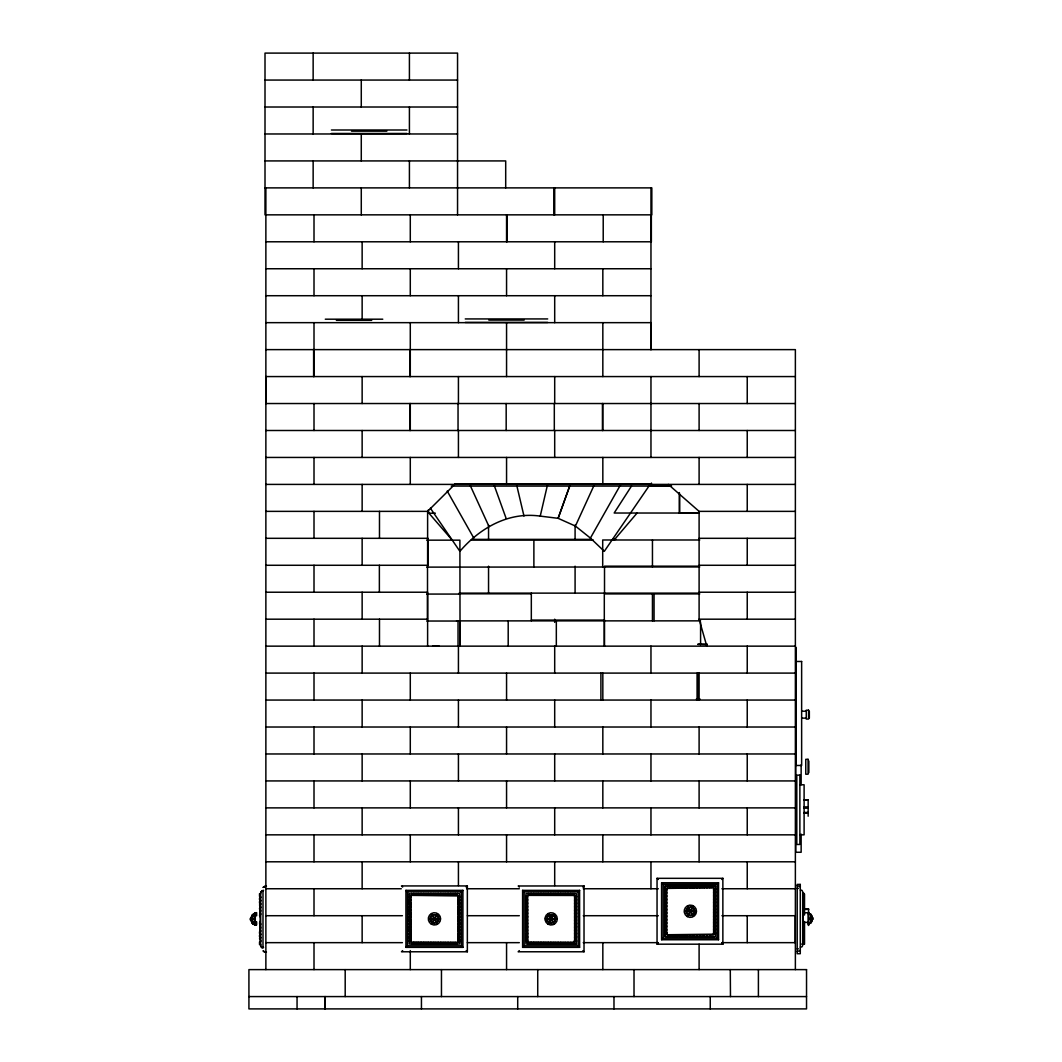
<?xml version="1.0" encoding="UTF-8"?>
<svg xmlns="http://www.w3.org/2000/svg" width="1062" height="1062" viewBox="0 0 1062 1062"><rect width="100%" height="100%" fill="white"/><g stroke="black" fill="none" stroke-linecap="round" stroke-linejoin="round"><path stroke-width="1.5" d="M665.011 886.066L665.011 936.445M713.637 934.122C718.602 934.706 712.96 929.569 713.584 934.175M664.759 898.625C667.334 896.461 667.547 902.355 664.785 900.43M664.759 908.74C667.255 906.55 667.626 912.391 664.785 910.532M664.759 918.842C667.255 916.665 667.626 922.506 664.785 920.648M457.908 941.715L457.934 939.79L459.859 939.79L459.859 941.715L457.31 942.326L457.31 944.264M261.066 892.199L261.836 890.872M457.895 941.768L457.921 896.129C456.925 900.164 463.072 895.638 457.895 895.93M713.584 888.336L713.027 885.841M430.375 508.194L459.899 551.324C479.944 527.933 508.605 511.579 540.239 516.119L547.726 483.847M664.772 888.429L712.881 887.766M664.772 891.788C667.44 889.837 667.48 895.558 664.785 893.686M664.772 901.903C667.44 899.952 667.48 905.66 664.785 903.789M664.772 905.275C667.44 903.311 667.48 909.032 664.785 907.16M664.772 912.006C667.44 910.054 667.48 915.763 664.785 913.904M664.772 915.378C667.44 913.426 667.48 919.134 664.785 917.276M664.772 922.121C667.52 920.183 667.387 925.945 664.785 924.006M664.772 925.493C667.44 923.528 667.48 929.25 664.785 927.378M664.772 932.224L666.71 932.197L667.44 934.746L713.637 934.175M263.044 887.381L265.898 885.841M263.429 887.381L266.456 886.239M262.102 891.403L263.588 890.261M264.411 886.982L264.81 886.292M715.443 936.286L715.443 886.226M800.323 950.384L797.296 951.525M454.709 483.94L650.435 483.94L604.305 551.324L590.406 538.076L575.418 526.062L594.693 483.94M811.036 921.272L810.996 919.997L810.996 921.351M590.406 538.076L621.018 483.94M631.492 486.077L614.155 513.026L699.154 513.026M251.867 915.656L252.822 914.369M253.207 914.369L252.252 915.656M253.021 914.621L252.371 915.006M254.057 914.077A7.899 6.452 61.2 0 0 252.637 914.966L252.318 915.285A6.837 6.478 80.8 0 0 251.362 916.957L251.362 917.09A6.837 3.544 -21.6 0 1 252.318 915.895L252.637 915.55A7.899 5.137 -41.7 0 1 254.057 914.077L253.406 915.006M811.501 922.095L810.545 923.382M718.523 882.814L661.586 882.761L661.586 939.751L718.562 939.751L718.536 882.761L717.076 884.301L717.076 938.211L718.523 939.697M721.828 879.469L722.917 878.327L657.046 878.327L657.046 944.184L722.917 944.184L721.828 943.043M260.748 897.735L259.526 898.226L259.526 899.66L260.748 900.151M260.748 901.107L259.526 901.585L259.526 903.032L260.748 903.51M260.748 904.479L259.526 904.957L260.482 907.373L259.778 908.302M260.748 907.851L259.526 908.329L260.004 911.568M260.748 911.223L259.778 911.661M260.748 914.581L259.778 915.032M260.748 924.697L259.911 925.175M260.748 928.069L259.911 928.546M260.748 931.44L259.526 931.918L259.526 933.365L260.748 933.843M260.748 934.799L259.526 935.29L259.526 936.724L260.748 937.215M260.748 938.171L259.526 938.649L260.482 941.065L259.778 941.994M260.748 941.543L259.526 942.021L259.526 944.569L260.748 944.569M574.223 942.246C573.812 937.6 579.467 941.954 574.608 941.569L574.608 896.129C574.051 900.231 579.613 895.465 574.223 895.465M715.483 936.286L714.766 936.671M810.731 922.201L811.036 921.856A6.837 3.544 -21.6 0 0 812.005 920.661L812.005 920.794A6.837 6.478 80.8 0 1 811.049 922.466L810.731 922.785A7.899 6.452 61.2 0 1 809.297 923.674A7.899 5.137 -41.7 0 0 810.731 922.201L810.399 922.599M614.155 539.987L637.094 513.026M462.926 890.354L461.386 891.894L461.386 945.804L462.926 947.357L405.923 947.357L405.923 890.354L462.926 890.354L462.926 947.357M466.205 887.075L467.346 885.934L401.489 885.934L402.644 887.075M579.56 890.407L522.61 890.354L522.61 947.357L579.613 947.357L579.6 890.354L578.073 891.894L578.073 945.804L579.56 947.304M519.318 887.075L518.229 885.987L584.02 885.934L582.892 887.075M461.386 945.804L407.476 945.804L405.936 947.357M578.073 945.804L524.163 945.804L522.61 947.357M402.644 950.636L401.489 951.778L467.346 951.778L467.346 885.934M519.318 950.636L518.176 951.778L584.02 951.778L584.02 885.934M717.076 938.211L663.206 938.211L661.679 939.697M265.872 511.366L427.614 511.366L454.748 484.405M658.294 943.043L657.166 944.131M252.703 915.895L253.021 915.55A7.899 5.137 -41.7 0 1 253.353 915.165M810.996 915.842L810.996 917.196L811.036 915.922M260.004 914.94L260.163 911.661M576.148 944.171L576.321 893.66L525.929 893.66L525.929 944.038L575.962 944.237M664.971 886.066L714.806 885.841M262.208 890.713L260.681 892.199L260.681 946.123L261.451 947.45L263.376 947.662M259.778 898.186L260.482 897.257L259.778 896.328M259.778 901.558L260.482 900.629L259.778 899.7M259.778 904.93L260.482 904.001L259.778 903.072M259.778 931.878L260.004 930.113M259.778 935.25L260.482 934.321L259.778 933.392M259.778 938.622L260.482 937.693L259.778 936.764M574.237 942.246L573.984 944.264M667.348 887.779L667.334 885.841M457.908 895.93L411.711 895.359L410.941 896.129L411.18 942.113L457.178 942.339M574.237 895.465L528.398 895.359L527.628 896.129L527.867 942.113L573.865 942.339M261.823 890.713L262.606 890.66M260.163 915.032L259.526 915.072C260.469 918.139 260.469 920.183 259.526 923.25L260.163 923.29M411.711 895.359L411.578 893.434M528.398 895.359L528.265 893.434M712.881 934.746L713.027 936.671M265.009 80.062L457.549 80.062M265.009 107.01L457.549 107.01M331.41 130.002L406.945 130.002M351.522 131.157L386.833 131.157M331.41 133.467L406.945 133.467M265.009 133.971L457.549 133.971M265.009 160.92L505.698 160.92L505.698 187.881M265.009 187.881L651.829 187.881L651.829 214.843M265.872 241.791L651.351 241.791L651.351 214.843L265.009 214.843L265.009 53.1L457.549 53.1L457.549 214.843M265.872 268.752L650.966 268.752M265.872 295.714L650.966 295.714M465.249 318.932L547.7 318.932M325.291 319.197L382.771 319.197M488.825 320.087L524.137 320.087M336.375 320.352L371.687 320.352M465.249 322.41L547.7 322.41M265.872 322.662L650.966 322.662L650.966 349.624L650.966 187.881M265.872 349.624L795.372 349.624L795.372 969.619M795.372 376.572L265.872 376.572L265.872 403.533L795.372 403.533M265.872 430.495L795.372 430.495M265.872 457.443L795.372 457.443M265.872 484.405L795.372 484.405M451.257 486.077L671.596 486.077M671.025 486.223L651.444 486.223L651.444 483.051M668.29 484.405L699.101 511.366L795.372 511.366M428.836 513.212L435.367 513.212M698.889 513.185L679.361 513.185L679.361 492.569M265.872 538.315L427.614 538.315M699.101 538.315L795.372 538.315M472.218 539.377L591.415 539.377M612.641 539.377L615.907 539.377M471.276 540.014L593.207 540.014M699.765 539.987L602.698 539.987L602.698 566.949M426.725 540.16L459.899 540.16L460.045 646.134M265.872 565.276L427.614 565.276L427.614 511.366M699.101 565.276L795.372 565.276M699.154 566.179L604.517 566.179L604.517 593.127M426.725 567.121L699.765 566.949M265.872 592.224L427.614 592.224L427.614 646.147M699.101 592.224L795.372 592.224M459.156 593.127L699.154 593.127M459.049 593.804L531.319 593.804M699.765 593.897L604.305 593.897L604.305 646.227M426.725 594.07L459.899 594.07M265.872 619.186L427.614 619.186M699.101 511.366L699.101 619.186L795.372 619.186M531.319 620.089L604.636 620.089M456.541 620.885L700.588 620.858M426.725 621.031L459.899 621.031M707.358 644.302L697.734 644.302L707.358 644.515M265.872 646.147L795.372 646.147M265.872 673.096L795.372 673.096M696.499 698.889L699.805 698.889M696.499 699.261L699.805 699.261M265.872 700.057L795.372 700.057M801.637 711.208L806.257 711.208M801.637 718.138L806.257 718.138M265.872 727.019L795.372 727.019M265.872 753.967L795.372 753.967M265.872 780.928L795.372 780.928M799.872 784.778L804.107 784.778L804.107 834.838L799.872 834.838M804.107 799.845L808.155 799.845M804.107 800.151L808.155 800.151M804.107 806.908L808.155 806.908M265.872 807.877L795.372 807.877M804.107 808.169L808.155 808.169M804.107 812.443L808.155 812.443M804.107 813.147L808.155 813.147M265.872 834.838L795.372 834.838M265.872 861.8L795.372 861.8M661.679 882.814L663.206 884.301L717.076 884.301M797.296 885.668L800.323 886.81M713.637 888.39C718.695 887.593 712.881 893.062 713.637 888.668L713.611 933.976M797.296 888.363L798.451 888.363M265.872 888.748L401.303 888.748M466.576 888.748L519.318 888.748M583.264 888.748L658.321 888.748M721.921 888.748L795.372 888.748M800.376 890.102L801.916 890.301L802.686 891.642L802.686 945.552L801.916 946.892L800.376 947.092M664.785 890.314L666.71 890.314L666.684 888.668L666.67 933.976M262.221 890.66L262.991 890.66L262.991 947.662M405.936 890.354L407.476 891.894L461.386 891.894M522.61 890.354L524.163 891.894L578.073 891.894M802.872 893.182L803.841 893.182C802.912 911.156 802.912 926.037 803.841 944.012M260.748 893.739L259.526 893.739L259.526 896.301L260.748 896.779M664.785 895.133C667.414 893.315 667.494 898.877 664.785 897.058M804.518 909.099L808.567 909.099M804.518 909.404L808.567 909.404M804.518 912.749L808.567 912.749M265.872 915.709L402.418 915.709M467.36 915.709L519.318 915.709M583.264 915.709L658.321 915.709M721.921 915.709L795.372 915.709M804.518 922.4L808.567 922.4L808.567 925.48M664.785 928.825C667.414 927.02 667.494 932.582 664.785 930.75M664.785 934.122L666.71 934.082M714.806 936.671L665.316 936.644M265.872 942.658L402.418 942.658M467.36 942.658L519.318 942.658M583.25 942.658L658.321 942.658M721.948 942.658L795.372 942.658M801.704 944.091L804.518 944.091L804.518 921.484M797.296 948.831L798.451 948.831M264.531 952.083L266.456 952.083M248.92 996.581L806.536 996.581M432.619 646.147L439.243 646.24M540.239 516.119L558.121 518.322L575.418 526.062M573.865 895.359L573.984 893.434M457.178 895.359L457.31 893.434M714.766 885.841L715.483 886.226M259.911 906.404L260.748 906.882M259.911 909.776L260.748 910.253M259.911 913.147L260.748 913.625M260.163 926.648L260.004 923.382M260.163 930.02L260.004 926.754M263.588 947.264L262.5 946.813M261.823 947.609L262.606 947.662M264.916 952.083L263.044 950.941M528.292 942.326L528.265 944.264M411.605 942.326L411.578 944.264M667.348 934.733L667.334 936.671M259.778 923.29L260.748 923.728M259.778 926.648L260.748 927.099M259.778 930.02L260.748 930.471M264.518 952.03L263.429 950.941M261.836 947.45L261.066 946.123M657.099 878.327L658.294 879.469M252.703 922.427L253.353 923.157A7.899 5.137 41.7 0 1 253.021 922.772M811.501 915.099L810.731 914.395A7.899 6.452 -61.2 0 0 809.297 913.519A7.899 5.137 41.7 0 1 810.731 914.993L811.036 915.338A6.837 3.544 21.6 0 1 812.005 916.533L812.005 916.4A6.837 6.478 -80.8 0 0 811.049 914.727L810.545 913.811M582.892 950.636L584.02 951.778M466.205 950.636L467.346 951.778M452.253 540.16L428.955 513.212L428.212 510.039M252.637 922.772A7.899 5.137 41.7 0 0 254.057 924.245A7.899 6.452 -61.2 0 1 252.637 923.356L252.318 923.024A6.837 6.478 -80.8 0 1 251.362 921.351L251.362 921.232A6.837 3.544 21.6 0 0 252.318 922.427L252.968 923.157M260.748 940.587L259.911 938.649M253.207 923.953L252.252 922.666M252.822 923.953L251.867 922.666M447.221 491.069L473.798 538.076M469.523 483.94L488.785 526.062M493.671 483.887L506.096 518.322M699.101 619.186L706.801 646.147M516.384 483.821L523.978 516.066M664.812 936.1L664.746 886.611M813.08 917.86L813.08 919.334M812.311 917.05L812.311 920.13M809.337 711.208L809.337 718.138M808.846 761.016L808.846 772.685M808.846 912.431L808.846 924.763M808.567 908.913L808.567 914.9M808.155 799.659L808.155 816.227M808.076 912.431L808.076 924.763M804.518 894.031L804.518 915.032M801.146 764.826L801.146 784.725M801.146 834.121L801.146 852.268L795.757 852.268L795.757 834.121M796.142 647.395L796.142 673.68M795.757 753.277L795.757 784.632M795.226 915.709L795.226 942.658M758.401 969.619L758.401 996.581M747.236 376.572L747.236 403.533M747.236 430.495L747.236 457.443M747.236 484.405L747.236 511.366M747.236 538.315L747.236 565.276M747.236 592.224L747.236 619.186M747.236 646.147L747.236 673.096M747.236 700.057L747.236 727.019M747.236 753.967L747.236 780.928M747.236 807.877L747.236 834.838M747.236 861.8L747.236 888.748M747.236 915.709L747.236 942.658M730.284 969.619L730.47 996.581M722.864 878.327L722.864 944.184M711.102 885.841L711.102 887.766M711.102 934.746L711.102 936.671M710.252 996.581L710.252 1008.9M709.668 885.841L709.668 887.766M709.668 934.746L709.668 936.671M707.743 885.841L707.743 887.766M707.743 934.746L707.743 936.671M706.296 885.841L706.296 887.766M706.296 934.746L706.296 936.671M704.371 885.841L704.371 887.766M704.371 934.746L704.371 936.671M702.925 885.841L702.925 887.766M702.925 934.746L702.925 936.671M701 885.841L701 887.766M701 934.746L701 936.671M700.588 622.438L700.588 644.647M699.566 885.841L699.566 887.766M699.566 934.746L699.566 936.671M699.101 349.624L699.101 376.572M699.101 403.533L699.101 430.495M699.101 457.443L699.101 484.405M699.101 673.096L699.101 700.057M699.101 727.019L699.101 753.967M699.101 780.928L699.101 807.877M699.101 834.838L699.101 861.8M699.101 944.251L699.101 969.619M697.654 672.95L697.654 699.261M697.641 885.841L697.641 887.766M697.641 934.746L697.641 936.671M697.176 673.096L697.176 700.057M696.194 885.841L696.194 887.766M696.194 934.746L696.194 936.671M694.269 885.841L694.269 887.766M694.269 934.746L694.269 936.671M692.822 885.841L692.822 887.766M692.822 934.746L692.822 936.671M690.897 885.841L690.897 887.766M690.897 934.746L690.897 936.671M689.464 885.841L689.464 887.766M689.464 934.746L689.464 936.671M687.539 885.841L687.539 887.766M687.539 934.746L687.539 936.671M686.092 885.841L686.092 887.766M686.092 934.746L686.092 936.671M684.167 885.841L684.167 887.766M684.167 934.746L684.167 936.671M682.72 885.841L682.72 887.766M682.72 934.746L682.72 936.671M680.795 885.841L680.795 887.766M680.795 934.746L680.795 936.671M679.627 494.003L679.627 513.026M679.361 885.841L679.361 887.766M679.361 934.746L679.361 936.671M677.437 885.841L677.437 887.766M677.437 934.746L677.437 936.671M675.99 885.841L675.99 887.766M675.99 934.746L675.99 936.671M674.065 885.841L674.065 887.766M674.065 934.746L674.065 936.671M672.618 885.841L672.618 887.766M672.618 934.746L672.618 936.671M670.693 885.841L670.693 887.766M670.693 934.746L670.693 936.671M669.259 885.841L669.259 887.766M669.259 934.746L669.259 936.671M663.206 884.301L663.206 938.211M654.059 593.897L654.059 620.858M652.453 539.987L652.453 566.949M652.453 593.897L652.453 620.858M650.966 376.572L650.966 457.443M650.966 646.147L650.966 673.096M650.966 700.057L650.966 727.019M650.966 753.967L650.966 780.928M650.966 807.877L650.966 834.838M650.966 861.8L650.966 888.748M634.014 969.619L634.014 996.581M613.982 996.581L613.982 1008.9M604.464 620.766L604.464 646.134M603.216 214.843L603.216 241.791M602.831 268.752L602.831 295.714M602.831 322.662L602.831 376.572M602.831 403.533L602.831 430.495M602.831 457.443L602.831 484.405M602.831 673.096L602.831 700.057M602.831 727.019L602.831 753.967M602.831 780.928L602.831 807.877M602.831 834.838L602.831 861.8M602.831 942.658L602.831 969.619M602.446 403.533L602.446 430.495M600.906 673.096L600.906 700.057M575.086 525.093L575.086 539.377M575.086 566.179L575.086 593.127M572.06 893.434L572.06 895.359M572.06 942.339L572.06 944.264M570.626 893.434L570.626 895.359M570.626 942.339L570.626 944.264M568.701 893.434L568.701 895.359M568.701 942.339L568.701 944.264M567.254 893.434L567.254 895.359M567.254 942.339L567.254 944.264M565.329 893.434L565.329 895.359M565.329 942.339L565.329 944.264M563.882 893.434L563.882 895.359M563.882 942.339L563.882 944.264M561.957 893.434L561.957 895.359M561.957 942.339L561.957 944.264M560.51 893.434L560.51 895.359M560.51 942.339L560.51 944.264M558.585 893.434L558.585 895.359M558.585 942.339L558.585 944.264M557.138 893.434L557.138 895.359M557.138 942.339L557.138 944.264M556.329 620.766L556.329 646.134M555.214 893.434L555.214 895.359M555.214 942.339L555.214 944.264M554.696 187.881L554.696 214.843M554.696 241.791L554.696 268.752M554.696 295.714L554.696 322.662M554.696 376.572L554.696 403.533M554.696 430.495L554.696 457.443M554.696 619.186L554.696 622.359M554.696 646.147L554.696 673.096M554.696 700.057L554.696 727.019M554.696 753.967L554.696 780.928M554.696 807.877L554.696 834.838M554.696 861.8L554.696 885.575M554.311 403.533L554.311 430.495M553.833 187.881L553.833 214.843M553.767 893.434L553.767 895.359M553.767 942.339L553.767 944.264M551.842 893.434L551.842 895.359M551.842 942.339L551.842 944.264M550.408 893.434L550.408 895.359M550.408 942.339L550.408 944.264M548.483 893.434L548.483 895.359M548.483 942.339L548.483 944.264M547.036 893.434L547.036 895.359M547.036 942.339L547.036 944.264M545.111 893.434L545.111 895.359M545.111 942.339L545.111 944.264M543.664 893.434L543.664 895.359M543.664 942.339L543.664 944.264M541.739 893.434L541.739 895.359M541.739 942.339L541.739 944.264M540.292 893.434L540.292 895.359M540.292 942.339L540.292 944.264M538.368 893.434L538.368 895.359M538.368 942.339L538.368 944.264M537.73 969.619L537.73 996.581M536.921 893.434L536.921 895.359M536.921 942.339L536.921 944.264M534.996 893.434L534.996 895.359M534.996 942.339L534.996 944.264M533.881 540.014L533.881 566.962M533.562 893.434L533.562 895.359M533.562 942.339L533.562 944.264M531.624 893.434L531.624 895.359M531.624 942.339L531.624 944.264M531.319 593.127L531.319 620.766M530.19 893.434L530.19 895.359M530.19 942.339L530.19 944.264M524.163 891.894L524.163 945.804M517.712 996.581L517.712 1008.9M508.194 620.766L508.194 646.134M506.946 214.843L506.946 241.791M506.561 214.843L506.561 241.791M506.561 268.752L506.561 295.714M506.561 322.662L506.561 376.572M506.561 457.443L506.561 484.405M506.561 673.096L506.561 700.057M506.561 727.019L506.561 753.967M506.561 780.928L506.561 807.877M506.561 834.838L506.561 861.8M506.561 942.658L506.561 969.619M506.176 403.533L506.176 430.495M488.547 525.093L488.547 539.377M488.547 566.179L488.547 593.127M459.833 620.885L459.833 646.254M458.426 241.791L458.426 268.752M458.426 295.714L458.426 322.662M458.426 376.572L458.426 403.533M458.426 430.495L458.426 457.443M458.426 646.147L458.426 673.096M458.426 700.057L458.426 727.019M458.426 753.967L458.426 780.928M458.426 807.877L458.426 834.838M458.426 861.8L458.426 885.575M458.041 403.533L458.041 430.495M458.041 621.031L458.041 646.4M455.386 893.434L455.386 895.359M455.386 942.339L455.386 944.264M453.939 893.434L453.939 895.359M453.939 942.339L453.939 944.264M452.014 893.434L452.014 895.359M452.014 942.339L452.014 944.264M450.567 893.434L450.567 895.359M450.567 942.339L450.567 944.264M448.642 893.434L448.642 895.359M448.642 942.339L448.642 944.264M447.195 893.434L447.195 895.359M447.195 942.339L447.195 944.264M445.27 893.434L445.27 895.359M445.27 942.339L445.27 944.264M443.823 893.434L443.823 895.359M443.823 942.339L443.823 944.264M441.898 893.434L441.898 895.359M441.898 942.339L441.898 944.264M441.46 969.619L441.46 996.581M440.464 893.434L440.464 895.359M440.464 942.339L440.464 944.264M438.54 893.434L438.54 895.359M438.54 942.339L438.54 944.264M437.093 893.434L437.093 895.359M437.093 942.339L437.093 944.264M435.168 893.434L435.168 895.359M435.168 942.339L435.168 944.264M433.721 893.434L433.721 895.359M433.721 942.339L433.721 944.264M431.796 893.434L431.796 895.359M431.796 942.339L431.796 944.264M430.349 893.434L430.349 895.359M430.349 942.339L430.349 944.264M428.424 893.434L428.424 895.359M428.424 942.339L428.424 944.264M427.999 538.315L427.999 565.276M427.508 565.276L427.508 619.186M426.977 893.434L426.977 895.359M426.977 942.339L426.977 944.264M425.052 893.434L425.052 895.359M425.052 942.339L425.052 944.264M423.605 893.434L423.605 895.359M423.605 942.339L423.605 944.264M421.68 893.434L421.68 895.359M421.68 942.339L421.68 944.264M421.441 996.581L421.441 1008.9M420.247 893.434L420.247 895.359M420.247 942.339L420.247 944.264M418.322 893.434L418.322 895.359M418.322 942.339L418.322 944.264M416.875 893.434L416.875 895.359M416.875 942.339L416.875 944.264M414.95 893.434L414.95 895.359M414.95 942.339L414.95 944.264M413.503 893.434L413.503 895.359M413.503 942.339L413.503 944.264M410.29 214.843L410.29 241.791M410.29 268.752L410.29 295.714M410.29 322.662L410.29 376.572M410.29 403.533L410.29 430.495M410.29 457.443L410.29 484.405M410.29 673.096L410.29 700.057M410.29 727.019L410.29 753.967M410.29 780.928L410.29 807.877M410.29 834.838L410.29 861.8M410.29 950.596L410.29 969.619M409.905 349.624L409.905 376.572M409.905 403.533L409.905 430.495M409.414 53.1L409.414 80.062M409.414 107.01L409.414 133.971M409.414 160.92L409.414 187.881M407.476 891.894L407.476 945.804M379.479 511.366L379.479 538.315M379.373 565.276L379.373 592.224M379.479 619.186L379.479 646.147M362.142 241.791L362.142 268.752M362.142 295.714L362.142 319.489M362.142 376.572L362.142 403.533M362.142 430.495L362.142 457.443M362.142 484.405L362.142 511.366M362.142 538.315L362.142 565.276M362.142 592.224L362.142 619.186M362.142 646.147L362.142 673.096M362.142 700.057L362.142 727.019M362.142 753.967L362.142 780.928M362.142 807.877L362.142 834.838M362.142 861.8L362.142 888.748M362.142 915.709L362.142 942.658M361.279 80.062L361.279 107.01M361.279 133.971L361.279 160.92M361.279 187.881L361.279 214.843M345.19 969.619L345.19 996.581M325.171 996.581L325.171 1008.9M324.972 996.581L324.972 1008.9M314.007 214.843L314.007 241.791M314.007 268.752L314.007 295.714M314.007 322.662L314.007 376.572M314.007 403.533L314.007 430.495M314.007 457.443L314.007 484.405M314.007 511.366L314.007 538.315M314.007 565.276L314.007 592.224M314.007 619.186L314.007 646.147M314.007 673.096L314.007 700.057M314.007 727.019L314.007 753.967M314.007 780.928L314.007 807.877M314.007 834.838L314.007 861.8M314.007 888.748L314.007 915.709M314.007 942.658L314.007 969.619M313.622 349.624L313.622 376.572M313.144 53.1L313.144 80.062M313.144 107.01L313.144 133.971M313.144 160.92L313.144 187.881M297.055 996.581L297.055 1008.9M265.872 187.881L265.872 969.619M259.911 893.766L259.911 894.509M259.911 898.226L259.911 899.66M259.911 901.585L259.911 903.032M259.911 915.072L259.911 916.506M259.911 921.803L259.911 923.25M259.911 935.29L259.911 936.724M259.911 943.799L259.911 944.556M256.646 912.603L256.646 915.776M256.646 921.843L256.646 924.922M255.876 912.603L255.876 915.683M255.876 921.843L255.876 924.922M255.676 913.001L255.676 913.824M255.676 924.498L255.676 925.321M255.292 913.001L255.292 925.321M254.907 913.001L254.907 913.824M254.907 924.498L254.907 925.321M254.522 913.001L254.522 925.321M251.057 917.621L251.057 920.701M250.672 918.418L250.672 919.904M250.287 918.418L250.287 919.904M252.915 916.121A6.837 6.478 80.8 0 1 253.406 915.271M254.336 914.767A7.899 5.137 -41.7 0 1 255.424 913.678A7.899 6.452 61.2 0 0 254.681 914.063M253.141 916.094A6.837 3.544 -21.6 0 1 253.406 915.789M254.336 914.302A7.899 6.452 61.2 0 0 253.991 914.568L253.685 914.886A7.899 5.137 -41.7 0 1 254.442 914.077A7.899 6.452 61.2 0 0 253.021 914.966L252.703 915.285A6.837 6.478 80.8 0 0 251.747 916.957L251.747 917.09A6.837 3.544 -21.6 0 1 252.172 916.493M254.336 922.759A7.965 5.177 41.7 0 0 255.424 923.847A7.899 6.452 -61.2 0 1 254.681 923.462M253.699 923.542A7.899 5.137 41.7 0 0 254.442 924.245A7.899 6.452 -61.2 0 1 253.021 923.356L252.703 923.024A6.837 6.478 -80.8 0 1 251.747 921.351L251.747 921.351A6.837 3.544 21.6 0 0 252.172 921.829M409.016 940.507C410.317 945.021 412.401 937.042 409.016 940.507M409.016 937.135C409.985 941.636 412.799 933.737 409.016 937.135M409.016 933.763C409.879 938.184 412.826 930.378 409.016 933.763M409.016 930.392C410.237 934.852 412.414 926.927 409.016 930.392M409.016 927.033C410.025 931.533 412.746 923.608 409.016 927.033M409.016 923.661C409.879 928.082 412.826 920.276 409.016 923.661M409.016 920.289C410.211 924.723 412.428 916.838 409.016 920.289M409.016 916.918C410.025 921.418 412.746 913.506 409.016 916.918M409.016 913.546C409.879 917.966 412.826 910.161 409.016 913.546M409.016 910.187C409.773 914.608 412.945 906.789 409.016 910.187M409.016 906.815C410.025 911.315 412.746 903.39 409.016 906.815M409.016 903.443C409.985 907.93 412.799 900.032 409.016 903.443M409.016 900.072C409.879 904.492 412.813 896.686 409.016 900.072M409.016 896.7C410.317 901.213 412.401 893.208 409.016 896.7M457.934 937.135C458.89 941.636 461.704 933.737 457.934 937.135M457.934 933.763C458.784 938.184 461.731 930.378 457.934 933.763M457.934 930.392C459.142 934.852 461.32 926.927 457.934 930.392M457.934 927.033C458.93 931.533 461.651 923.608 457.934 927.033M457.934 923.661C458.784 928.082 461.731 920.276 457.934 923.661M457.934 920.289C459.116 924.723 461.333 916.838 457.934 920.289M457.934 916.918C458.93 921.418 461.651 913.506 457.934 916.918M457.934 913.546C458.784 917.966 461.731 910.161 457.934 913.546M457.934 910.187C458.678 914.608 461.851 906.789 457.934 910.187M457.934 906.815C458.93 911.315 461.651 903.39 457.934 906.815M457.934 903.443C458.89 907.93 461.704 900.032 457.934 903.443M457.934 900.072C458.784 904.492 461.731 896.686 457.934 900.072M525.703 940.507C526.991 945.021 529.088 937.042 525.703 940.507M525.703 937.135C526.659 941.636 529.473 933.737 525.703 937.135M525.703 933.763C526.553 938.184 529.5 930.378 525.703 933.763M525.703 930.392C526.925 934.852 529.088 926.927 525.703 930.392M525.703 927.033C526.712 931.533 529.42 923.608 525.703 927.033M525.703 923.661C526.553 928.082 529.5 920.276 525.703 923.661M525.703 920.289C526.898 924.723 529.102 916.838 525.703 920.289M525.703 916.918C526.712 921.418 529.42 913.506 525.703 916.918M525.703 913.546C526.553 917.966 529.5 910.161 525.703 913.546M525.703 910.187C526.46 914.608 529.633 906.789 525.703 910.187M525.703 906.815C526.712 911.315 529.42 903.39 525.703 906.815M525.703 903.443C526.659 907.93 529.473 900.032 525.703 903.443M525.703 900.072C526.566 904.492 529.5 896.686 525.703 900.072M525.703 896.7C527.004 901.213 529.088 893.208 525.703 896.7M574.608 930.392C575.83 934.852 577.993 926.927 574.608 930.392M574.608 927.033C575.617 931.533 578.325 923.608 574.608 927.033M574.608 923.661C575.458 928.082 578.418 920.276 574.608 923.661M574.608 920.289C575.803 924.723 578.007 916.838 574.608 920.289M574.608 916.918C575.617 921.418 578.325 913.506 574.608 916.918M574.608 913.546C575.458 917.966 578.418 910.161 574.608 913.546M574.608 910.187C575.365 914.608 578.538 906.789 574.608 910.187M574.608 906.815C575.617 911.315 578.325 903.39 574.608 906.815M574.608 903.443C575.564 907.93 578.378 900.032 574.608 903.443M574.608 900.072C575.471 904.492 578.405 896.686 574.608 900.072M574.608 937.135C575.564 941.636 578.378 933.737 574.608 937.135M574.608 933.763C575.458 938.184 578.418 930.378 574.608 933.763M713.624 912.696C714.5 917.117 717.434 909.311 713.624 912.696M713.624 909.324C714.872 913.771 717.023 905.859 713.624 909.324M713.624 905.952C714.607 910.453 717.408 902.541 713.624 905.952M713.624 902.581C714.5 907.001 717.434 899.195 713.624 902.581M713.624 899.209C714.845 903.643 717.049 895.757 713.624 899.209M713.624 895.837C714.646 900.35 717.354 892.425 713.624 895.837M713.624 892.478C714.5 896.899 717.434 889.093 713.624 892.478M713.624 929.542C714.646 934.042 717.354 926.117 713.624 929.542M713.624 926.17C714.607 930.67 717.408 922.759 713.624 926.17M713.624 922.798C714.514 927.232 717.434 919.413 713.624 922.798M713.624 919.426C714.938 923.927 717.023 915.962 713.624 919.426M713.624 916.055C714.607 920.555 717.408 912.656 713.624 916.055M694.561 908.86C694.614 911.541 692.265 907.506 694.561 908.86M409.056 894.005L409.255 944.038L459.634 944.038L459.62 893.66L409.043 894.005M433.747 918.657C434.69 921.577 436.017 916.599 433.747 918.657M438.633 916.453C438.672 919.161 436.296 915.099 438.633 916.453M550.435 918.657C551.377 921.577 552.705 916.599 550.435 918.657M555.307 916.453C555.333 919.148 552.997 915.099 555.307 916.453M689.769 911.063C690.685 913.957 692.052 909.032 689.769 911.063M430.389 920.847C431.584 923.236 431.424 918.895 430.389 920.847M547.063 920.847C548.271 923.236 548.111 918.895 547.063 920.847M686.331 913.24C687.433 915.63 687.539 911.355 686.331 913.24M691.588 909.059L691.8 909.191A6.837 2.27 -32.5 0 0 693.021 907.997L693.181 907.652A7.899 4.182 -48 0 0 693.3 906.178A7.899 3.77 -71.5 0 0 692.158 907.054L691.959 907.386A6.837 1.925 -87 0 0 691.588 909.059M435.606 916.652L435.832 916.785A6.837 2.177 -33 0 0 437.066 915.59L437.239 915.245A7.899 4.022 -48.7 0 0 437.411 913.771A7.899 3.969 -71.2 0 0 436.216 914.661L436.017 914.979A6.837 2.124 -86.9 0 0 435.606 916.652M552.293 916.652L552.505 916.785A6.837 2.177 -33 0 0 553.753 915.59L553.926 915.245A7.899 4.022 -48.7 0 0 554.085 913.771A7.899 3.969 -71.2 0 0 552.904 914.661L552.691 914.979A6.837 2.124 -86.9 0 0 552.293 916.652M433.429 920.688L433.362 921.046A6.837 2.19 -86.9 0 1 432.951 922.719L432.738 923.051A7.899 4.036 -71.1 0 1 431.53 923.94A7.899 3.969 -49 0 1 431.716 922.466L431.889 922.121A6.837 2.137 -33.2 0 1 433.15 920.927L433.429 920.688M550.116 920.688L550.05 921.046A6.837 2.19 -86.9 0 1 549.625 922.719L549.412 923.051A7.899 4.036 -71.1 0 1 548.218 923.94A7.899 3.969 -49 0 1 548.404 922.466L548.576 922.121A6.837 2.137 -33.2 0 1 549.824 920.927L550.116 920.688M689.411 913.094L689.344 913.453A6.837 2.376 -86.9 0 1 688.906 915.125L688.68 915.444A7.899 4.221 -70.8 0 1 687.433 916.333A7.899 3.823 -49.6 0 1 687.658 914.86L687.844 914.515A6.837 2.031 -33.6 0 1 689.132 913.32L689.411 913.094M570.427 483.847L558.121 518.322L570.52 483.94M252.637 917.17C251.389 919.028 252.65 914.953 252.637 917.17M251.362 919.028L251.362 919.28A6.837 2.934 -20.4 0 0 252.318 919.772L252.637 919.745A7.899 1.314 -30.9 0 0 254.057 919.161A7.965 1.327 30.9 0 0 252.968 918.696L252.318 918.55A6.837 2.934 20.4 0 0 251.362 919.028M812.138 918.59L812.005 918.723A6.837 2.934 20.4 0 1 811.049 919.201L810.731 919.188A7.899 1.314 30.9 0 1 809.297 918.59A7.965 1.327 -30.9 0 1 810.399 918.139L811.036 917.993A6.837 2.934 -20.4 0 1 812.005 918.471L812.138 918.59M691.216 907.107C689.596 908.953 689.53 905.275 691.216 907.107M435.261 914.701L433.694 914.701L435.261 914.701M551.948 914.701L550.381 914.701L551.948 914.701M433.747 922.958C435.101 924.896 435.593 921.245 433.747 922.958M550.435 922.958C551.789 924.896 552.28 921.245 550.435 922.958M691.216 915.404L689.65 915.404L691.216 915.404M252.822 921.55L251.867 920.913L252.822 921.55M694.561 913.652C692.265 915.032 694.614 910.944 694.561 913.652M438.633 921.245C436.309 922.599 438.646 918.564 438.633 921.245M555.307 921.245C552.997 922.599 555.333 918.564 555.307 921.245M430.707 916.307C429.194 918.457 432.938 916.373 430.707 916.307M547.395 916.307C545.881 918.457 549.612 916.373 547.395 916.307M686.649 908.7C685.189 910.944 688.906 908.621 686.649 908.7M692.928 911.13L692.928 911.382A6.837 2.044 27.5 0 0 694.548 911.86L694.92 911.846A7.899 3.956 12.3 0 0 696.234 911.249A7.965 3.982 -12.3 0 0 695.291 910.798L694.548 910.652A6.837 2.044 -27.5 0 0 692.928 911.13M436.947 918.723L436.947 918.975A6.837 2.137 27 0 0 438.593 919.466L438.978 919.44A7.899 3.996 11.3 0 0 440.345 918.856A7.965 4.022 -11.3 0 0 439.363 918.391L438.593 918.245A6.837 2.137 -27 0 0 436.947 918.723M553.634 918.723L553.634 918.975A6.837 2.137 27 0 0 555.28 919.466L555.665 919.44A7.899 3.996 11.3 0 0 557.019 918.856A7.965 4.022 -11.3 0 0 556.05 918.391L555.28 918.245A6.837 2.137 -27 0 0 553.634 918.723M432.367 918.856L432.022 918.975A6.837 2.164 -26.8 0 1 430.362 919.466L429.977 919.44A7.899 4.009 -11 0 1 428.597 918.856A7.965 4.036 11 0 1 429.592 918.391L430.362 918.245A6.837 2.164 26.8 0 1 432.022 918.723L432.367 918.856M549.054 918.856L548.709 918.975A6.837 2.164 -26.8 0 1 547.049 919.466L546.651 919.44A7.899 4.009 -11 0 1 545.284 918.856A7.965 4.036 11 0 1 546.28 918.391L547.049 918.245A6.837 2.164 26.8 0 1 548.709 918.723L549.054 918.856M688.349 911.249L688.003 911.382A6.837 2.257 -26.3 0 1 686.317 911.86L685.919 911.846A7.899 4.049 -10 0 1 684.512 911.249A7.965 4.075 10 0 1 685.521 910.798L686.317 910.652A6.837 2.257 26.3 0 1 688.003 911.13L688.349 911.249M801.637 661.48L796.248 661.48L796.248 765.463L801.637 765.463L801.637 661.48M808.567 710.186L806.257 710.186L806.257 719.054L808.567 719.054L808.567 710.186M808.076 759.317L805.766 759.317L805.766 774.211L808.076 774.211L808.076 759.317M799.872 775.154L796.792 775.154L796.792 844.463L799.872 844.463L799.872 775.154M800.283 884.407L797.204 884.407L797.204 953.716L800.283 953.716L800.283 884.407M806.536 969.619L248.92 969.619L248.92 1008.9L806.536 1008.9L806.536 969.619M689.411 909.417L689.132 909.191A6.837 2.031 33.6 0 1 687.844 907.997L687.658 907.652A7.899 3.823 49.6 0 1 687.433 906.178A7.899 4.221 70.8 0 1 688.68 907.054L688.906 907.386A6.837 2.376 86.9 0 1 689.344 909.059L689.411 909.417M550.116 917.024L549.824 916.785A6.837 2.137 33.2 0 1 548.576 915.59L548.404 915.245A7.899 3.969 49 0 1 548.218 913.771A7.899 4.036 71.1 0 1 549.412 914.661L549.625 914.979A6.837 2.19 86.9 0 1 550.05 916.652L550.116 917.024M433.429 917.024L433.15 916.785A6.837 2.137 33.2 0 1 431.889 915.59L431.716 915.245A7.899 3.969 49 0 1 431.53 913.771A7.899 4.036 71.1 0 1 432.738 914.661L432.951 914.979A6.837 2.19 86.9 0 1 433.362 916.652L433.429 917.024M552.505 920.927L552.293 921.046A6.837 2.124 86.9 0 0 552.691 922.719L552.904 923.051A7.899 3.969 71.2 0 0 554.085 923.94A7.965 4.062 48.7 0 0 554.006 922.851L553.753 922.121A6.837 2.177 33 0 0 552.505 920.927M435.832 920.927L435.606 921.046A6.837 2.124 86.9 0 0 436.017 922.719L436.216 923.051A7.899 3.969 71.2 0 0 437.411 923.94A7.965 4.062 48.7 0 0 437.318 922.851L437.066 922.121A6.837 2.177 33 0 0 435.832 920.927M691.8 913.32L691.588 913.453A6.837 1.925 87 0 0 691.959 915.125L692.158 915.444A7.899 3.77 71.5 0 0 693.3 916.333A7.965 4.208 48 0 0 693.247 915.258L693.021 914.515A6.837 2.27 32.5 0 0 691.8 913.32M431.384 924.192A6.16 6.16 0 0 0 440.624 918.856A6.16 6.16 0 0 0 431.384 913.519A6.16 6.16 0 0 0 431.384 924.192M433.721 920.183A1.54 1.54 0 0 0 436.031 918.856A1.54 1.54 0 0 0 433.721 917.515A1.54 1.54 0 0 0 433.721 920.183M548.072 924.192A6.16 6.16 0 0 0 557.311 918.856A6.16 6.16 0 0 0 548.072 913.519A6.16 6.16 0 0 0 548.072 924.192M550.395 920.183A1.54 1.54 0 0 0 552.705 918.856A1.54 1.54 0 0 0 550.395 917.515A1.54 1.54 0 0 0 550.395 920.183M687.273 916.586A6.16 6.16 0 0 0 696.513 911.249A6.16 6.16 0 0 0 687.273 905.926A6.16 6.16 0 0 0 687.273 916.586M689.703 912.59A1.54 1.54 0 0 0 692.012 911.249A1.54 1.54 0 0 0 689.703 909.922A1.54 1.54 0 0 0 689.703 912.59"/></g></svg>
